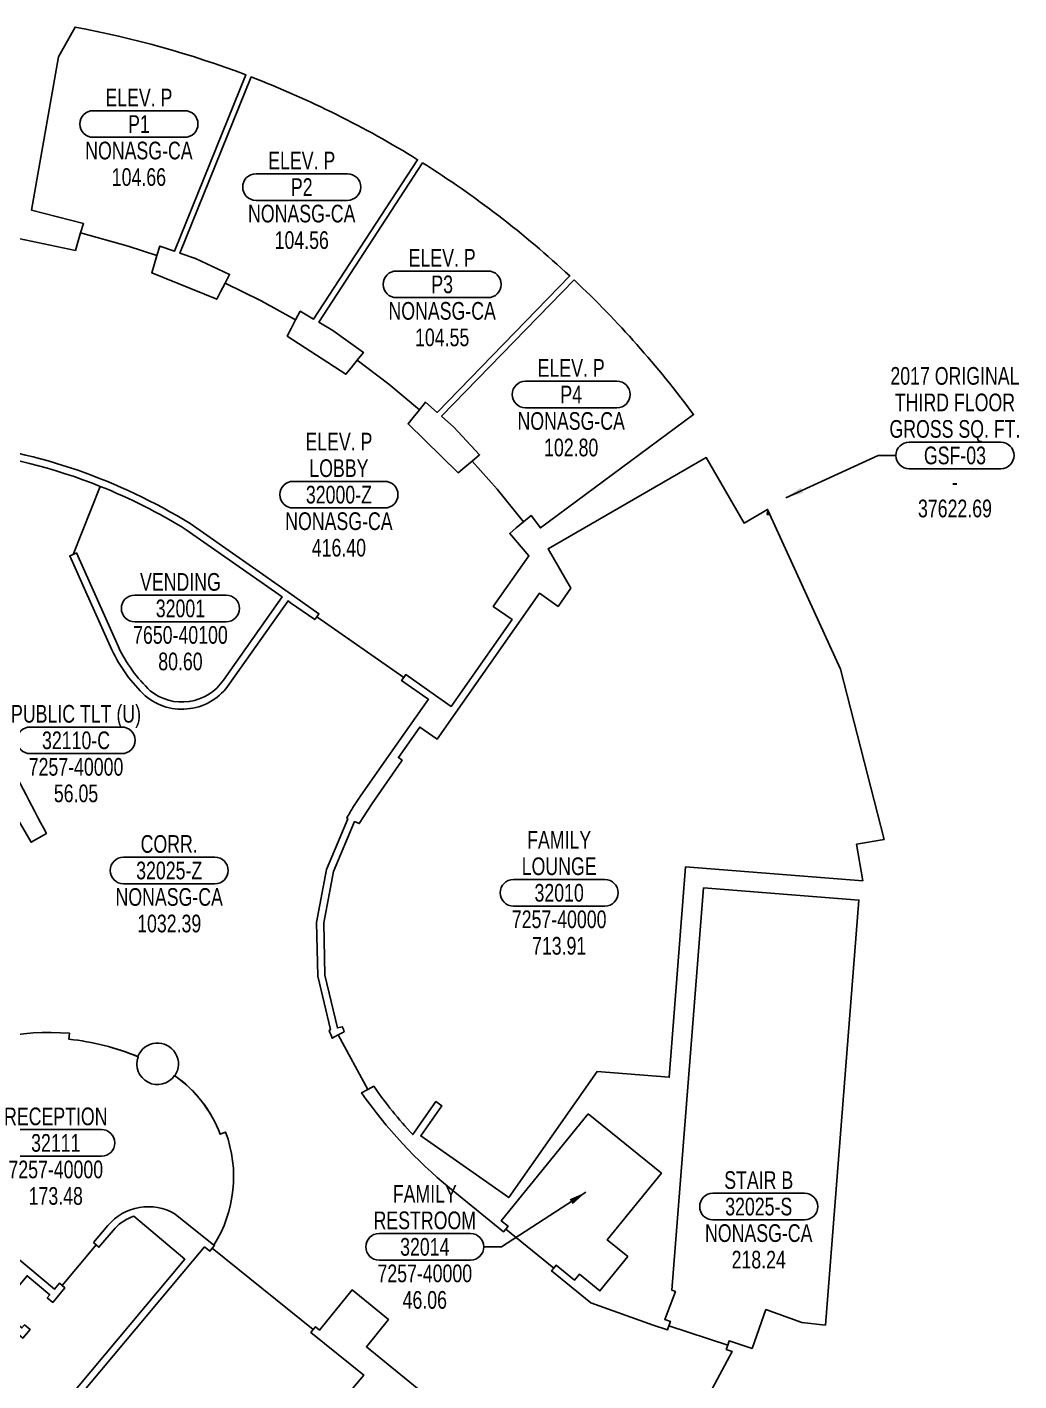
# Model space of a CAD drawing. Extents: x -1957 to 1851, y 4765 to 7321.
# Drawn here: x 827 to 1500, y 6388 to 7308 of the extents above; entities that cross this region are included whole.
import ezdxf
from ezdxf.enums import TextEntityAlignment as Align

# ---------------------------------------------------------------- set-up
doc = ezdxf.new("R2010")
doc.units = 0
doc.header["$LTSCALE"] = 48
doc.header["$MEASUREMENT"] = 0
doc.layers.get('0').update_dxf_attribs({"linetype": 'CONTINUOUS'})
for name, color, linetype in [('AREA', 3, 'CONTINUOUS'), ('AREA2', 1, 'CONTINUOUS'), ('COSTC', 6, 'CONTINUOUS'), ('PLINE2', 5, 'CONTINUOUS'), ('ROOMNA', 4, 'CONTINUOUS'), ('ROOMNO', 4, 'CONTINUOUS'), ('ROOMOV', 4, 'CONTINUOUS')]:
    doc.layers.add(name, color=color, linetype=linetype)
doc.dimstyles.get("Standard").update_dxf_attribs({"dimtxt": 0.18, "dimasz": 12, "dimexe": 0.18, "dimexo": 0.0625, "dimgap": 0.09, "dimtad": 0, "dimtih": 1, "dimtoh": 1, "dimdec": 4, "dimzin": 0, "dimtxsty": 'STANDARD', "dimcen": 0.09, "dimazin": 3, "dimtfac": 1, "dimtdec": 4, "dimtofl": 0, "dimtmove": 0, "dimatfit": 3, "dimtolj": 1, "dimtzin": 0})

# ---------------------------------------------------------------- blocks, each defined once
blk = doc.blocks.new('ROOM')
at = {"layer": 'ROOMOV'}
for p, q in [((-31.04, 9.04), (31.04, 9.04)), ((31.04, -9.04), (-31.04, -9.04))]:
    blk.add_line(p, q, dxfattribs=at)
for centre, start, end in [((-31.04, 0), 90, 270), ((31.04, 0), 270, 90)]:
    blk.add_arc(centre, 9.04, start, end, dxfattribs=at)
at = {"width": 0.75, "flags": 1}
for tag, p in [('FLFIN', (-60, -36)), ('ICRA', (60, -36)), ('FLTYPE', (-60, -48)), ('USER1', (60, -48)), ('FLCOND', (-60, -60)), ('USER2', (60, -60)), ('WLFIN', (-60, -72)), ('SITE', (-24, -72)), ('UCODE', (24, -72)), ('USER3', (60, -72)), ('WLTYPE', (-60, -84)), ('BLDG', (-24, -84)), ('UDESC', (24, -84)), ('USER4', (60, -84)), ('WLCOND', (-60, -96)), ('FLR', (-24, -96)), ('FCODE', (24, -96)), ('USER5', (60, -96)), ('CLFIN', (-60, -108)), ('COSTCD', (-24, -108)), ('FDESC', (24, -108)), ('USER6', (60, -108)), ('CLTYPE', (-60, -120)), ('DEPTD', (-24, -120)), ('DIVISION', (24, -120)), ('USER7', (60, -120)), ('CLCOND', (-60, -132)), ('RDES', (-24, -132)), ('CONTACT', (24, -132)), ('USER8', (60, -132)), ('CLHT', (-60, -144)), ('CHDATE', (-24, -144)), ('OCCUP', (24, -144)), ('BLOCK', (60, -144)), ('BASE', (-60, -156)), ('CBACK', (-24, -156)), ('PRCONTACT', (24, -156)), ('BLOCK2', (60, -156))]:
    blk.add_attdef(tag, text='', height=6, dxfattribs=at).set_placement(p, align=Align.MIDDLE_CENTER)
at = {"layer": 'AREA', "width": 0.75}
blk.add_attdef('AREA', text='', height=12, dxfattribs=at).set_placement((0, -36), align=Align.MIDDLE_CENTER)
at = {"layer": 'AREA2', "width": 0.75}
blk.add_attdef('AREA2', text='', height=12, dxfattribs=at).set_placement((0, -36), align=Align.MIDDLE_CENTER)
at = {"layer": 'COSTC', "width": 0.75}
blk.add_attdef('COSTC', text='', height=12, dxfattribs=at).set_placement((0, -18), align=Align.MIDDLE_CENTER)
at = {"layer": 'ROOMNA', "width": 0.75}
for tag, p in [('RMNAA', (0, 54)), ('RMNAB', (0, 36)), ('RMNAC', (0, 18))]:
    blk.add_attdef(tag, text='', height=12, dxfattribs=at).set_placement(p, align=Align.MIDDLE_CENTER)
at = {"layer": 'ROOMNO', "width": 0.75}
blk.add_attdef('RMNU', text='', height=12, dxfattribs=at).set_placement((0, 0), align=Align.MIDDLE_CENTER)

msp = doc.modelspace()

# ---------------------------------------------------------------- linework, layer by layer
at = {"layer": 'PLINE2', "color": 6}
for points in [[(863.64, 7167.79), (895.88, 7158.77), (915.42, 7152.45), (917.3, 7158.8), (927.26, 7155.31), (975.75, 7275.06, 0.044736), (859.84, 7307.51), (848.51, 7287.33), (830.18, 7183.32), (865.53, 7174.15)], [(1009.57, 7108.71), (986.26, 7121.63), (961.69, 7133.69), (964.76, 7139.57), (941.49, 7150.33), (931.04, 7153.99), (979.48, 7273.63, -0.046853), (1092.31, 7217.46), (1021.74, 7109.25), (1012.63, 7114.58)], [(1034.75, 7101.62), (1025.19, 7107.22), (1095.71, 7215.34, -0.046853), (1195.65, 7138.54), (1105.61, 7045.9), (1097.7, 7052.89), (1093.56, 7047.71), (1072.9, 7065.1), (1051.39, 7081.44), (1055.52, 7086.61)], [(1198.57, 7135.81, -0.045393), (1279.59, 7044.43), (1175.68, 6967.55), (1169.36, 6976.02), (1164.29, 6971.73), (1146.36, 6993.85), (1129.37, 7012.91), (1134.42, 7017.2), (1116.91, 7035.92), (1108.61, 7043.25)], [(1379.24, 6871.51), (1331.2, 6977.15), (1329.91, 6976.43), (1329.51, 6977.14), (1330.11, 6977.48), (1329.62, 6978.35), (1329.7, 6978.39), (1330.23, 6977.44), (1329.64, 6977.11), (1329.94, 6976.59), (1331.14, 6977.27), (1329.88, 6980.04), (1313.86, 6970.8), (1288.19, 7015.26), (1180.9, 6953.31), (1196.32, 6926.6), (1187.67, 6914.26), (1174.95, 6923.16), (1105.54, 6824.06), (1093.83, 6832.26), (1079.35, 6811.59), (1081.91, 6809.8), (1081.51, 6809.22), (1061.38, 6780.44), (1052.74, 6766.73), (1049.51, 6768.08), (1035.3, 6734.2), (1028.68, 6699.3), (1029.46, 6663.82), (1037.89, 6628.05), (1041.3, 6628.85, 0.005488), (1042.57, 6625.43), (1038.52, 6623.25), (1058.44, 6586.27), (1062.59, 6588.5, 0.036258), (1089.07, 6555.65), (1104.76, 6578.05), (1108.75, 6575.25), (1094.41, 6554.77), (1154.2, 6512.9), (1214.11, 6598.43), (1263.08, 6594.6), (1274.24, 6737.32), (1394.48, 6727.92), (1390.25, 6752.87), (1408.93, 6756.04)], [(935.35, 6966.28, 0.043303), (876.97, 6995.69), (858.53, 6949.53), (860.77, 6950.49), (889.3, 6886.69, 0.093629), (910.88, 6856.96, 0.440501), (960.56, 6864.22), (1000.38, 6920.71)], [(872.34, 6482.27), (874.2, 6480.7), (851.05, 6453.13), (849.2, 6454.69), (845.82, 6450.66), (734.44, 6543.9), (738.06, 6548.18), (736.2, 6549.76), (759.43, 6577.26), (761.29, 6575.69), (770.62, 6586.74), (760.58, 6604.14, -0.146455), (856.12, 6624.42), (855.7, 6620.41, -0.07197), (902.68, 6608.46, 0.88417), (927.34, 6595.66, -0.154912), (958.27, 6555.9), (962.06, 6557.3, -0.232854), (954.06, 6480.6), (927.85, 6501.71, 0.366121), (882.04, 6493.83)]]:
    msp.add_lwpolyline(points, format="xyb", close=True, dxfattribs=at)
for points in [[(779.3, 7025.17, -0.110876), (937.91, 6970.43), (1008.93, 6920.68), (1008.93, 6920.68), (1025.31, 6909.21), (1023.91, 6907.21), (1082.88, 6865.9), (1084.28, 6867.89), (1100.66, 6856.42), (1100.66, 6856.42), (1115.15, 6846.27), (1156.46, 6905.25), (1143.67, 6914.19), (1167.72, 6948.53), (1154.84, 6963.72), (1159.23, 6967.44), (1164.29, 6971.73), (1146.36, 6993.85), (1129.37, 7012.91), (1124.31, 7008.63), (1119.93, 7004.91), (1085.83, 7038.05), (1089.42, 7042.54), (1093.56, 7047.71), (1072.9, 7065.1), (1051.39, 7081.44), (1047.25, 7076.26), (1043.66, 7071.77), (1003.84, 7097.74), (1006.5, 7102.84), (1009.57, 7108.71), (986.26, 7121.63), (961.69, 7133.69), (958.62, 7127.81), (955.97, 7122.74), (911.9, 7140.59), (913.54, 7146.1), (915.42, 7152.45), (895.88, 7158.77), (863.64, 7167.79), (861.76, 7161.44), (860.13, 7155.93), (803.98, 7167.56)], [(1292.14, 6383.1), (1305.81, 6408.49), (1301.86, 6409.79), (1302.82, 6412.7), (1262.94, 6425.88), (1261.98, 6422.98), (1252.16, 6426.23), (1209.84, 6441.53), (1183.3, 6463.12), (1184.84, 6465.01), (1152.25, 6491.51), (1150.71, 6489.62), (1114.05, 6519.43, -0.068001), (1054.29, 6584.03), (1058.44, 6586.27), (1038.52, 6623.25), (1034.37, 6621.01, -0.008181), (1032.35, 6626.4), (1033.14, 6626.93), (1024.6, 6663.2), (1023.8, 6699.71), (1030.61, 6735.61), (1042.11, 6763.04), (1045.01, 6769.97), (1044.25, 6770.49, -0.012907), (1048.85, 6778.31), (1053.77, 6785.76), (1073.89, 6814.48), (1099.62, 6851.19), (1097.86, 6852.42), (1097.86, 6852.42), (1081.48, 6863.9), (1082.88, 6865.9), (1023.91, 6907.21), (1022.51, 6905.21), (1006.13, 6916.69), (1006.13, 6916.69), (1004.37, 6917.92), (964.54, 6861.41, -0.442691), (907.54, 6853.41, -0.0939), (884.85, 6884.7), (867.19, 6924.18), (867.19, 6924.18), (856.29, 6948.56), (858.53, 6949.53), (876.97, 6995.69, 0.067079), (779.01, 7020.29)], [(781.02, 6882.15, 0.020738), (840.42, 6760.07), (830.03, 6754.07), (818.03, 6774.85)], [(760.58, 6604.14, -0.146455), (856.12, 6624.42), (855.7, 6620.41, -0.071629), (902.47, 6608.55, -1.130694), (927.53, 6595.53, -0.154207), (958.27, 6555.9), (962.06, 6557.3, -0.232854), (954.06, 6480.6), (954.38, 6480.35), (952.85, 6478.45), (1021.39, 6423.25), (1022.92, 6425.15), (1025.73, 6422.88), (1047.89, 6450.14), (1072.57, 6430.08), (1057.59, 6411.66), (1133.62, 6349.64)], [(843.83, 6362.88), (934.44, 6471.06), (899.66, 6500.17, 0.120633), (887.05, 6492.22), (876.06, 6479.13), (874.2, 6480.7), (851.05, 6453.13), (852.92, 6451.55), (844.7, 6441.73), (840.96, 6444.86), (842.69, 6446.92), (827.26, 6459.84), (808.4, 6437.32), (823.83, 6424.4), (825.56, 6426.46), (829.3, 6423.33), (824.44, 6417.53), (821.19, 6420.25), (779.24, 6395.97), (784.5, 6386.85)]]:
    msp.add_lwpolyline(points, format="xyb", dxfattribs=at)
for points in [[(1369.27, 6426.3), (1353.06, 6428), (1328.75, 6436.84), (1319.31, 6410.48), (1303.78, 6415.61), (1302.82, 6412.7), (1262.94, 6425.88), (1263.9, 6428.79), (1260.04, 6430.07), (1267.32, 6449.09), (1264.95, 6449.97), (1286.42, 6723.08), (1391.84, 6714.83)], [(1208.16, 6569.8), (1149.14, 6497.18), (1153.79, 6493.4), (1152.25, 6491.51), (1184.84, 6465.01), (1186.37, 6466.9), (1198.8, 6456.79), (1202.11, 6460.87), (1216.09, 6449.53), (1235, 6472.81), (1221.03, 6484.16), (1257.83, 6529.44)]]:
    msp.add_lwpolyline(points, close=True, dxfattribs=at)
msp.add_lwpolyline([(1039.57, 6373.05), (1055.8, 6392.41), (1019.86, 6421.35), (1021.39, 6423.25), (952.85, 6478.45), (951.32, 6476.55), (947.78, 6479.4), (847.57, 6359.75)], dxfattribs=at)

# ---------------------------------------------------------------- block references
at = {"layer": 'ROOMNO'}
ref = msp.add_blockref('ROOM', (903.18, 7241.7), dxfattribs=at)
ref.add_attrib('RMNU', 'P1', dxfattribs={"height": 12, "width": 0.75}).set_placement((903.18, 7241.7), align=Align.MIDDLE_CENTER)
ref.add_attrib('RMNAC', 'ELEV. P', dxfattribs={"layer": 'ROOMNA', "height": 12, "width": 0.75}).set_placement((903.18, 7259.7), align=Align.MIDDLE_CENTER)
ref.add_attrib('COSTC', 'NONASG-CA', dxfattribs={"layer": 'COSTC', "height": 12, "width": 0.75}).set_placement((903.18, 7223.7), align=Align.MIDDLE_CENTER)
ref.add_attrib('AREA2', '104.66', dxfattribs={"layer": 'AREA2', "height": 12, "width": 0.75}).set_placement((903.18, 7205.7), align=Align.MIDDLE_CENTER)
ref = msp.add_blockref('ROOM', (1013.69, 7198.9), dxfattribs=at)
ref.add_attrib('RMNU', 'P2', dxfattribs={"height": 12, "width": 0.75}).set_placement((1013.69, 7198.9), align=Align.MIDDLE_CENTER)
ref.add_attrib('RMNAC', 'ELEV. P', dxfattribs={"layer": 'ROOMNA', "height": 12, "width": 0.75}).set_placement((1013.69, 7216.9), align=Align.MIDDLE_CENTER)
ref.add_attrib('COSTC', 'NONASG-CA', dxfattribs={"layer": 'COSTC', "height": 12, "width": 0.75}).set_placement((1013.69, 7180.9), align=Align.MIDDLE_CENTER)
ref.add_attrib('AREA2', '104.56', dxfattribs={"layer": 'AREA2', "height": 12, "width": 0.75}).set_placement((1013.69, 7162.9), align=Align.MIDDLE_CENTER)
ref = msp.add_blockref('ROOM', (1109, 7132.85), dxfattribs=at)
ref.add_attrib('RMNU', 'P3', dxfattribs={"height": 12, "width": 0.75}).set_placement((1109, 7132.85), align=Align.MIDDLE_CENTER)
ref.add_attrib('RMNAC', 'ELEV. P', dxfattribs={"layer": 'ROOMNA', "height": 12, "width": 0.75}).set_placement((1109, 7150.85), align=Align.MIDDLE_CENTER)
ref.add_attrib('COSTC', 'NONASG-CA', dxfattribs={"layer": 'COSTC', "height": 12, "width": 0.75}).set_placement((1109, 7114.85), align=Align.MIDDLE_CENTER)
ref.add_attrib('AREA2', '104.55', dxfattribs={"layer": 'AREA2', "height": 12, "width": 0.75}).set_placement((1109, 7096.85), align=Align.MIDDLE_CENTER)
ref = msp.add_blockref('ROOM', (1196.57, 7058.09), dxfattribs=at)
ref.add_attrib('RMNU', 'P4', dxfattribs={"height": 12, "width": 0.75}).set_placement((1196.57, 7058.09), align=Align.MIDDLE_CENTER)
ref.add_attrib('RMNAC', 'ELEV. P', dxfattribs={"layer": 'ROOMNA', "height": 12, "width": 0.75}).set_placement((1196.57, 7076.09), align=Align.MIDDLE_CENTER)
ref.add_attrib('COSTC', 'NONASG-CA', dxfattribs={"layer": 'COSTC', "height": 12, "width": 0.75}).set_placement((1196.57, 7040.09), align=Align.MIDDLE_CENTER)
ref.add_attrib('AREA2', '102.80', dxfattribs={"layer": 'AREA2', "height": 12, "width": 0.75}).set_placement((1196.57, 7022.09), align=Align.MIDDLE_CENTER)
ref = msp.add_blockref('ROOM', (1457.02, 7016.7), dxfattribs=at)
ref.add_attrib('RMNU', 'GSF-03', dxfattribs={"height": 12, "width": 0.75}).set_placement((1457.02, 7016.7), align=Align.MIDDLE_CENTER)
ref.add_attrib('RMNAA', '2017 ORIGINAL', dxfattribs={"layer": 'ROOMNA', "height": 12, "width": 0.75}).set_placement((1457.02, 7070.7), align=Align.MIDDLE_CENTER)
ref.add_attrib('RMNAB', 'THIRD FLOOR', dxfattribs={"layer": 'ROOMNA', "height": 12, "width": 0.75}).set_placement((1457.02, 7052.7), align=Align.MIDDLE_CENTER)
ref.add_attrib('RMNAC', 'GROSS SQ. FT.', dxfattribs={"layer": 'ROOMNA', "height": 12, "width": 0.75}).set_placement((1457.02, 7034.7), align=Align.MIDDLE_CENTER)
ref.add_attrib('COSTC', '-', dxfattribs={"layer": 'COSTC', "height": 12, "width": 0.75}).set_placement((1457.02, 6998.7), align=Align.MIDDLE_CENTER)
ref.add_attrib('AREA', '37622.69', dxfattribs={"layer": 'AREA', "height": 12, "width": 0.75}).set_placement((1457.02, 6980.7), align=Align.MIDDLE_CENTER)
ref = msp.add_blockref('ROOM', (1038.92, 6990.08), dxfattribs=at)
ref.add_attrib('RMNU', '32000-Z', dxfattribs={"height": 12, "width": 0.75}).set_placement((1038.92, 6990.08), align=Align.MIDDLE_CENTER)
ref.add_attrib('RMNAB', 'ELEV. P', dxfattribs={"layer": 'ROOMNA', "height": 12, "width": 0.75}).set_placement((1038.92, 7026.08), align=Align.MIDDLE_CENTER)
ref.add_attrib('RMNAC', 'LOBBY', dxfattribs={"layer": 'ROOMNA', "height": 12, "width": 0.75}).set_placement((1038.92, 7008.08), align=Align.MIDDLE_CENTER)
ref.add_attrib('COSTC', 'NONASG-CA', dxfattribs={"layer": 'COSTC', "height": 12, "width": 0.75}).set_placement((1038.92, 6972.08), align=Align.MIDDLE_CENTER)
ref.add_attrib('AREA2', '416.40', dxfattribs={"layer": 'AREA2', "height": 12, "width": 0.75}).set_placement((1038.92, 6954.08), align=Align.MIDDLE_CENTER)
ref = msp.add_blockref('ROOM', (931.37, 6912.85), dxfattribs=at)
ref.add_attrib('RMNU', '32001', dxfattribs={"height": 12, "width": 0.75}).set_placement((931.37, 6912.85), align=Align.MIDDLE_CENTER)
ref.add_attrib('RMNAC', 'VENDING', dxfattribs={"layer": 'ROOMNA', "height": 12, "width": 0.75}).set_placement((931.37, 6930.85), align=Align.MIDDLE_CENTER)
ref.add_attrib('COSTC', '7650-40100', dxfattribs={"layer": 'COSTC', "height": 12, "width": 0.75}).set_placement((931.37, 6894.85), align=Align.MIDDLE_CENTER)
ref.add_attrib('AREA2', '80.60', dxfattribs={"layer": 'AREA2', "height": 12, "width": 0.75}).set_placement((931.37, 6876.85), align=Align.MIDDLE_CENTER)
ref = msp.add_blockref('ROOM', (860.51, 6823.3), dxfattribs=at)
ref.add_attrib('RMNU', '32110-C', dxfattribs={"height": 12, "width": 0.75}).set_placement((860.51, 6823.3), align=Align.MIDDLE_CENTER)
ref.add_attrib('RMNAC', 'PUBLIC TLT (U)', dxfattribs={"layer": 'ROOMNA', "height": 12, "width": 0.75}).set_placement((860.51, 6841.3), align=Align.MIDDLE_CENTER)
ref.add_attrib('COSTC', '7257-40000', dxfattribs={"layer": 'COSTC', "height": 12, "width": 0.75}).set_placement((860.51, 6805.3), align=Align.MIDDLE_CENTER)
ref.add_attrib('AREA2', '56.05', dxfattribs={"layer": 'AREA2', "height": 12, "width": 0.75}).set_placement((860.51, 6787.3), align=Align.MIDDLE_CENTER)
ref = msp.add_blockref('ROOM', (923.74, 6734.94), dxfattribs=at)
ref.add_attrib('RMNU', '32025-Z', dxfattribs={"height": 12, "width": 0.75}).set_placement((923.74, 6734.94), align=Align.MIDDLE_CENTER)
ref.add_attrib('RMNAC', 'CORR.', dxfattribs={"layer": 'ROOMNA', "height": 12, "width": 0.75}).set_placement((923.74, 6752.94), align=Align.MIDDLE_CENTER)
ref.add_attrib('COSTC', 'NONASG-CA', dxfattribs={"layer": 'COSTC', "height": 12, "width": 0.75}).set_placement((923.74, 6716.94), align=Align.MIDDLE_CENTER)
ref.add_attrib('AREA2', '1032.39', dxfattribs={"layer": 'AREA2', "height": 12, "width": 0.75}).set_placement((923.74, 6698.94), align=Align.MIDDLE_CENTER)
ref = msp.add_blockref('ROOM', (1188.4, 6719.81), dxfattribs=at)
ref.add_attrib('RMNU', '32010', dxfattribs={"height": 12, "width": 0.75}).set_placement((1188.4, 6719.81), align=Align.MIDDLE_CENTER)
ref.add_attrib('RMNAB', 'FAMILY', dxfattribs={"layer": 'ROOMNA', "height": 12, "width": 0.75}).set_placement((1188.4, 6755.81), align=Align.MIDDLE_CENTER)
ref.add_attrib('RMNAC', 'LOUNGE', dxfattribs={"layer": 'ROOMNA', "height": 12, "width": 0.75}).set_placement((1188.4, 6737.81), align=Align.MIDDLE_CENTER)
ref.add_attrib('COSTC', '7257-40000', dxfattribs={"layer": 'COSTC', "height": 12, "width": 0.75}).set_placement((1188.4, 6701.81), align=Align.MIDDLE_CENTER)
ref.add_attrib('AREA2', '713.91', dxfattribs={"layer": 'AREA2', "height": 12, "width": 0.75}).set_placement((1188.4, 6683.81), align=Align.MIDDLE_CENTER)
ref = msp.add_blockref('ROOM', (846.76, 6549.98), dxfattribs=at)
ref.add_attrib('RMNU', '32111', dxfattribs={"height": 12, "width": 0.75}).set_placement((846.76, 6549.98), align=Align.MIDDLE_CENTER)
ref.add_attrib('RMNAC', 'RECEPTION', dxfattribs={"layer": 'ROOMNA', "height": 12, "width": 0.75}).set_placement((846.76, 6567.98), align=Align.MIDDLE_CENTER)
ref.add_attrib('COSTC', '7257-40000', dxfattribs={"layer": 'COSTC', "height": 12, "width": 0.75}).set_placement((846.76, 6531.98), align=Align.MIDDLE_CENTER)
ref.add_attrib('AREA2', '173.48', dxfattribs={"layer": 'AREA2', "height": 12, "width": 0.75}).set_placement((846.76, 6513.98), align=Align.MIDDLE_CENTER)
ref = msp.add_blockref('ROOM', (1323.85, 6506.76), dxfattribs=at)
ref.add_attrib('RMNU', '32025-S', dxfattribs={"height": 12, "width": 0.75}).set_placement((1323.85, 6506.76), align=Align.MIDDLE_CENTER)
ref.add_attrib('RMNAC', 'STAIR B', dxfattribs={"layer": 'ROOMNA', "height": 12, "width": 0.75}).set_placement((1323.85, 6524.76), align=Align.MIDDLE_CENTER)
ref.add_attrib('COSTC', 'NONASG-CA', dxfattribs={"layer": 'COSTC', "height": 12, "width": 0.75}).set_placement((1323.85, 6488.76), align=Align.MIDDLE_CENTER)
ref.add_attrib('AREA2', '218.24', dxfattribs={"layer": 'AREA2', "height": 12, "width": 0.75}).set_placement((1323.85, 6470.76), align=Align.MIDDLE_CENTER)
ref = msp.add_blockref('ROOM', (1097.21, 6479.41), dxfattribs=at)
ref.add_attrib('RMNU', '32014', dxfattribs={"height": 12, "width": 0.75}).set_placement((1097.21, 6479.41), align=Align.MIDDLE_CENTER)
ref.add_attrib('RMNAB', 'FAMILY', dxfattribs={"layer": 'ROOMNA', "height": 12, "width": 0.75}).set_placement((1097.21, 6515.41), align=Align.MIDDLE_CENTER)
ref.add_attrib('RMNAC', 'RESTROOM', dxfattribs={"layer": 'ROOMNA', "height": 12, "width": 0.75}).set_placement((1097.21, 6497.41), align=Align.MIDDLE_CENTER)
ref.add_attrib('COSTC', '7257-40000', dxfattribs={"layer": 'COSTC', "height": 12, "width": 0.75}).set_placement((1097.21, 6461.41), align=Align.MIDDLE_CENTER)
ref.add_attrib('AREA2', '46.06', dxfattribs={"layer": 'AREA2', "height": 12, "width": 0.75}).set_placement((1097.21, 6443.41), align=Align.MIDDLE_CENTER)

# ---------------------------------------------------------------- leaders
for points, override in [([(1342.31, 6988.03), (1404.94, 7016.7), (1416.94, 7016.7)], {"dimgap": 0.09, "dimtad": 0}), ([(1206.59, 6516.57), (1149.29, 6479.41), (1137.29, 6479.41)], {"dimgap": 12, "dimtad": 0})]:
    msp.add_leader(points, dimstyle='STANDARD', override=override, dxfattribs=at)

doc.saveas('drawing.dxf')
